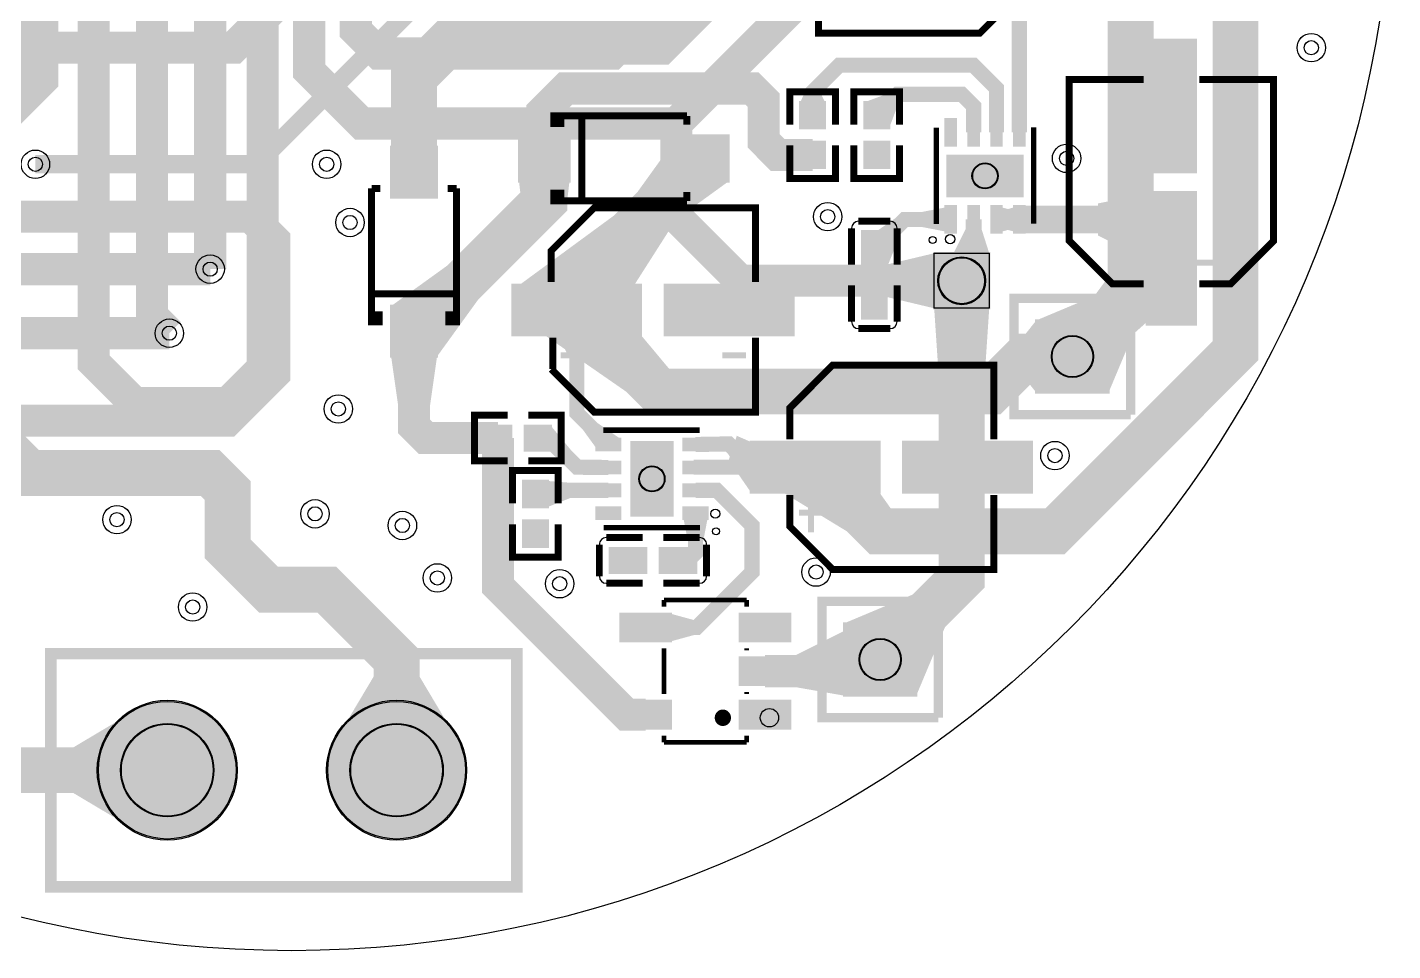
# Model space of a CAD drawing. Header units: millimetres. Extents: x -24 to 24, y -24 to 24.
# Drawn here: x -5.76 to 24, y -24 to -3.87 of the extents above; entities that cross this region are included whole.
import ezdxf

# ---------------------------------------------------------------- set-up
doc = ezdxf.new("R2010")
doc.units = ezdxf.units.MM
for name, color, linetype, true_color in [('BoardOutLine', 7, 'Continuous', 0xff00ff), ('BottomLayer', 7, 'Continuous', 0x0000ff), ('BottomSolderMaskLayer', 7, 'Continuous', 0xaa00ff), ('Document', 7, 'Continuous', 0xffffff), ('Hole', 7, 'Continuous', 0x222222), ('Multi-Layer', 7, 'Continuous', 0xc0c0c0), ('TopLayer', 7, 'Continuous', 0xff0000), ('TopPasteMaskLayer', 7, 'Continuous', 0x808080), ('TopSilkLayer', 7, 'Continuous', 0xffcc00), ('TopSolderMaskLayer', 7, 'Continuous', 0x800080)]:
    doc.layers.add(name, color=color, linetype=linetype, true_color=true_color)

msp = doc.modelspace()

# ---------------------------------------------------------------- hatches: boundary and pattern name
at = {"layer": 'BottomLayer'}
for points in [[(14.005003810007793, -9.998044196088358), (14.005003810007793, -8.79799339598685), (12.95500381000761, -9.048018796037582), (12.95500381000761, -9.748018796037627)], [(16.230607061214187, -10.261595123190205), (17.805461010922045, -11.836449072898176), (18.432247904495853, -10.341915163830322), (17.725140970281927, -9.63480822961651)], [(15.205054610109073, -9.998044196088358), (14.005003810007793, -9.998044196088358), (14.105029210058547, -11.498044196088472), (15.10502921005832, -11.498044196088472)], [(12.039598679197297, -16.865608331216663), (13.614452628905383, -18.440462280924635), (14.241239522478963, -16.94592837185678), (13.534132588265265, -16.23882143764297)], [(3.4110033020065202, -19.07388366776729), (1.1610058420117184, -19.07388366776729), (1.7860045720091193, -18.02388366776745), (2.7860045720091193, -18.02388366776745)], [(-3.706167132334258, -21.191038862077676), (-3.706167132334258, -18.941041402082874), (-4.7561671323342125, -19.566040132080275), (-4.7561671323342125, -20.566040132080275)]]:
    msp.add_hatch(color=256, dxfattribs=at).paths.add_polyline_path(points)
at = {"layer": 'BottomSolderMaskLayer'}
for points in [[(14.268585781615911, -7.5760636271273825), (14.268585781615911, -6.647964820929587), (15.957474670505007, -6.647964820929587), (15.957474670505007, -7.5760636271273825)], [(13.979629159258366, -8.772618745237537), (15.2304292608585, -8.772618745237537), (15.2304292608585, -10.023418846837671), (13.979629159258366, -10.023418846837671)], [(17.830835661671244, -10.236220472441005), (17.830835661671244, -11.861823723647376), (16.205232410464987, -11.861823723647376), (16.205232410464987, -10.236220472441005)], [(8.327532243953328, -14.541001238252534), (7.377559055118127, -14.541001238252534), (7.377559055118127, -12.891001238252557), (8.327532243953328, -12.891001238252557)], [(13.639827279654583, -16.840233680467463), (13.639827279654583, -18.465836931673834), (12.014224028448098, -18.465836931673834), (12.014224028448098, -16.840233680467463)], [(-4.239395478790983, -20.066040132080275, 1), (-1.1885953771907787, -20.066040132080275, 1)], [(0.7606045212090173, -20.066040132080275, 1), (3.8114046228092215, -20.066040132080275, 1)]]:
    msp.add_hatch(color=256, dxfattribs=at).paths.add_polyline_path(points)
at = {"layer": 'Document'}
for points in [[(19.112573025146048, -5.2179832359664715), (19.241554483108985, -5.2179832359664715), (19.241554483108985, -5.733985267970638), (19.112573025146048, -5.733985267970638)], [(8.98610617221243, -7.115113030226098), (8.794081788163567, -7.115113030226098), (8.794081788163567, -6.34711709423425), (8.98610617221243, -6.34711709423425)], [(2.571069342138685, -6.727965455930871), (2.763093726187435, -6.727965455930871), (2.763093726187435, -7.4959613919227195), (2.571069342138685, -7.4959613919227195)], [(5.207061214122405, -6.60411480822961), (5.207061214122405, -6.796139192278474), (5.975057150114253, -6.796139192278474), (5.975057150114253, -6.60411480822961)], [(9.274066548133078, -6.635077470155011), (9.274066548133078, -6.827101854203647), (8.50607061214123, -6.827101854203647), (8.50607061214123, -6.635077470155011)], [(3.0511049022097723, -7.015925831851746), (3.0511049022097723, -7.207950215900496), (2.2831089662180375, -7.207950215900496), (2.2831089662180375, -7.015925831851746)], [(19.112573025146048, -9.259994919989822), (19.241554483108985, -9.259994919989822), (19.241554483108985, -8.743992887985769), (19.112573025146048, -8.743992887985769)], [(18.747066294132765, -9.0664973329948), (19.607061214122496, -9.0664973329948), (19.607061214122496, -8.937490474981018), (18.747066294132765, -8.937490474981018)], [(6.056057912115875, -9.60304800609606), (6.056057912115875, -10.463042926085905), (6.185064770129657, -10.463042926085905), (6.185064770129657, -9.60304800609606)], [(2.5401066802133982, -10.794970789941658), (2.7321310642621484, -10.794970789941658), (2.7321310642621484, -10.026974853949696), (2.5401066802133982, -10.026974853949696)], [(5.862560325120739, -9.968554737109457), (5.862560325120739, -10.097536195072394), (6.3785623571247925, -10.097536195072394), (6.3785623571247925, -9.968554737109457)], [(9.904572009143976, -9.968554737109457), (9.904572009143976, -10.097536195072394), (9.388569977139923, -10.097536195072394), (9.388569977139923, -9.968554737109457)], [(11.253543307086602, -13.032054864109796), (11.253543307086602, -13.89204978409964), (11.382550165100383, -13.89204978409964), (11.382550165100383, -13.032054864109796)], [(11.060045720091466, -13.397561595123193), (11.060045720091466, -13.52654305308613), (11.57604775209552, -13.52654305308613), (11.57604775209552, -13.397561595123193)], [(15.102057404114703, -13.397561595123193), (15.102057404114703, -13.52654305308613), (14.58605537211065, -13.52654305308613), (14.58605537211065, -13.397561595123193)]]:
    msp.add_hatch(color=256, dxfattribs=at).paths.add_polyline_path(points)
at = {"layer": 'Multi-Layer'}
for points in [[(14.313030226060391, -7.562001524003108), (14.313030226060391, -6.662026924053862), (15.913030226060528, -6.662026924053862), (15.913030226060528, -7.562001524003108)], [(17.8054356108712, -10.26162052324105), (17.8054356108712, -11.836423672847332), (16.23063246126503, -11.836423672847332), (16.23063246126503, -10.26162052324105)], [(8.302540005080118, -14.516002032004053), (7.402565405130872, -14.516002032004053), (7.402565405130872, -12.916002032004144), (8.302540005080118, -12.916002032004144)], [(13.614427228854538, -16.865633731267508), (13.614427228854538, -18.44043688087379), (12.039624079248142, -18.44043688087379), (12.039624079248142, -16.865633731267508)], [(-4.213995427990881, -20.066040132080275, 1), (-1.2139954279908804, -20.066040132080275, 1)], [(0.7860045720091191, -20.066040132080275, 1), (3.7860045720091193, -20.066040132080275, 1)]]:
    msp.add_hatch(color=256, dxfattribs=at).paths.add_polyline_path(points)
at = {"layer": 'TopLayer'}
for points in [[(18.627025654051295, -6.988011176022383), (18.627025654051295, -4.188011176022314), (19.727025654051204, -4.188011176022314), (19.727025654051204, -6.988011176022383)], [(2.1666319532638454, -6.477012954025895), (3.167378714757433, -6.477012954025895), (3.1670053340105824, -4.977012954026009), (2.167005334010696, -4.977012954026009)], [(11.084864109728187, -5.507396494793056), (11.62486410972815, -5.507396494793056), (11.519865379730845, -5.28216916433837), (11.189865379730918, -5.28216916433837)], [(12.481866903733817, -5.507396494793056), (13.02186690373378, -6.073004826009651), (13.215933451866931, -5.559448818897636), (12.987993395986905, -5.3206985013970325)], [(11.624841249682504, -6.072999745999482), (11.084836169672371, -6.072999745999482), (11.084836169672371, -5.5073660147320425), (11.624841249682504, -5.5073660147320425)], [(13.021844043688134, -6.072999745999482), (12.481838963678001, -6.072999745999482), (12.481838963678001, -5.5073660147320425), (13.021844043688134, -5.5073660147320425)], [(4.954064008128171, -6.231010922021824), (6.0540919481838955, -6.231010922021824), (5.811010922021978, -5.715011430022855), (5.111010922021933, -5.715011430022855)], [(14.238023876047691, -6.422555245110516), (14.238023876047691, -5.901549403098784), (14.488011176022383, -5.901549403098784), (14.488011176022383, -6.422555245110516)], [(14.738023876047691, -6.422555245110516), (14.738023876047691, -5.901549403098784), (14.988011176022383, -5.901549403098784), (14.988011176022383, -6.422555245110516)], [(15.238049276098536, -6.422555245110516), (15.238049276098536, -5.901549403098784), (15.488036576073227, -5.901549403098784), (15.488036576073227, -6.422555245110516)], [(15.738049276098536, -6.422555245110516), (15.738049276098536, -5.901549403098784), (15.988036576073227, -5.901549403098784), (15.988036576073227, -6.422555245110516)], [(4.954051308102635, -6.231013462026908), (6.054076708153389, -6.231013462026908), (6.054076708153389, -7.231013462026908), (4.954051308102635, -7.231013462026908)], [(9.523964947929926, -7.231016002032106), (8.423937007873974, -6.231010922021824), (7.5417627635256395, -7.456225552451201), (8.282550165100474, -8.129652019304103)], [(8.42395224790448, -6.231013462026908), (9.523977647955235, -6.231013462026908), (9.523977647955235, -7.231013462026908), (8.42395224790448, -7.231013462026908)], [(2.167005334010696, -7.578079756159468), (2.167005334010696, -6.478054356108714), (3.1670053340105824, -6.478054356108714), (3.1670053340105824, -7.578079756159468)], [(11.624841249682504, -6.373025146050281), (11.084836169672371, -6.373025146050281), (11.084836169672371, -6.938658877317835), (11.624841249682504, -6.938658877317835)], [(13.021844043688134, -6.373025146050281), (12.481838963678001, -6.373025146050281), (12.481838963678001, -6.938658877317835), (13.021844043688134, -6.938658877317835)], [(-5.382961645923274, -7.090518161036357), (-5.382961645923274, -6.625509271018473), (-5.165956311912623, -6.730518161036343), (-5.165956311912623, -6.985509271018486)], [(6.0540919481838955, -7.231016002032106), (4.954064008128171, -7.231016002032106), (5.004170688341446, -7.660881381762806), (6.004170688341446, -7.660881381762806)], [(18.625877571755154, -8.936974853949778), (18.625877571755154, -7.508270256540527), (17.5758775717552, -7.711973583947156), (17.5758775717552, -8.411973583947201)], [(18.627025654051295, -10.309067818135645), (18.627025654051295, -7.509067818135691), (19.727025654051204, -7.509067818135691), (19.727025654051204, -10.309067818135645)], [(4.9720193040386675, -9.483037846075717), (7.4720193040386675, -9.483037846075717), (8.429169418338915, -7.983037846075717), (7.014940309880558, -7.983037846075717)], [(12.731303022606198, -8.330919481839032), (12.970025400050872, -9.120624841249764), (13.266987553975014, -8.392319024638027), (13.15865633731255, -8.033957327914777)], [(14.238044196088367, -8.322486664973326), (14.238044196088367, -7.801463042926116), (13.743042926085991, -7.8969748539497004), (13.743042926085991, -8.226974853949741)], [(14.238023876047691, -8.322479044958186), (14.238023876047691, -7.80147320294634), (14.488011176022383, -7.80147320294634), (14.488011176022383, -8.322479044958186)], [(14.738023876047691, -8.322479044958186), (14.738023876047691, -7.80147320294634), (14.988011176022383, -7.80147320294634), (14.988011176022383, -8.322479044958186)], [(15.238049276098536, -8.322479044958186), (15.238049276098536, -7.80147320294634), (15.488036576073227, -7.80147320294634), (15.488036576073227, -8.322479044958186)], [(15.738046736093565, -8.322486664973326), (15.738046736093565, -7.801463042926116), (15.362938785877532, -7.8969748539497004), (15.362938785877532, -8.226974853949741)], [(15.488016256032552, -7.801463042926116), (15.488016256032552, -8.322486664973326), (15.863063246126558, -8.226974853949741), (15.863063246126558, -7.8969748539497004)], [(15.738049276098536, -8.322479044958186), (15.738049276098536, -7.80147320294634), (15.988036576073227, -7.80147320294634), (15.988036576073227, -8.322479044958186)], [(12.43002286004571, -9.121005842011755), (12.970027940055843, -9.121005842011755), (12.970027940055843, -8.330911861823779), (12.43002286004571, -8.330911861823779)], [(14.425623571247115, -8.79799339598685), (15.205054610109073, -8.79799339598685), (15.038122936245827, -8.272992125984274), (14.688122936245918, -8.272992125984274)], [(18.625877571755154, -10.309903479807076), (18.625877571755154, -8.191178562357095), (17.125877571755154, -10.234071628143283), (17.125877571755154, -11.64828549657102)], [(2.1666319532638454, -9.949179578359121), (3.167378714757433, -11.049022098044247), (4.065234950469858, -9.80696215392436), (3.391485902971908, -9.0664973329948)], [(4.813487426974916, -9.483007366014817), (7.613487426974871, -9.483007366014817), (7.613487426974871, -10.58300736601484), (4.813487426974916, -10.58300736601484)], [(8.134544069088179, -9.483007366014817), (10.934544069088133, -9.483007366014817), (10.934544069088133, -10.58300736601484), (8.134544069088179, -10.58300736601484)], [(12.43002286004571, -9.421031242062554), (12.970027940055843, -9.421031242062554), (12.970027940055843, -10.211125222250416), (12.43002286004571, -10.211125222250416)], [(16.230607061214187, -10.261595123190205), (17.805461010922045, -11.836449072898176), (18.432247904495853, -10.341915163830322), (17.725140970281927, -9.63480822961651)], [(2.167005334010696, -11.047980695961428), (2.167005334010696, -9.947955295910674), (3.1670053340105824, -9.947955295910674), (3.1670053340105824, -11.047980695961428)], [(16.230607061214187, -11.836449072898176), (16.230607061214187, -10.261595123190205), (16.00203200406395, -10.549022098044247), (16.00203200406395, -11.549022098044247)], [(7.613505207010348, -10.583002286004671), (5.513322326644584, -10.583002286004671), (7.284234188468417, -11.811023622047287), (8.344894589789192, -11.457470154940324)], [(6.625839471679001, -10.583002286004671), (5.80083820167647, -10.583002286004671), (6.048338836677658, -11.078003556007047), (6.378338836677585, -11.078003556007047)], [(3.167378714757433, -11.049022098044247), (2.1666319532638454, -11.049022098044247), (2.3170053340106733, -12.099022098044315), (3.017005334010719, -12.099022098044315)], [(4.781534163068272, -13.097002794005562), (4.781534163068272, -12.556997713995543), (4.2159004318009465, -12.556997713995543), (4.2159004318009465, -13.097002794005562)], [(5.081559563119072, -13.097002794005562), (5.081559563119072, -12.556997713995543), (5.647193294386625, -12.556997713995543), (5.647193294386625, -13.097002794005562)], [(5.647170434340978, -12.557025654051358), (5.605425450851044, -13.097025654051322), (6.067655575311164, -13.540015240030584), (6.1011455422910785, -13.106814833629642)], [(6.64208788417568, -13.052207264414506), (7.163111506223004, -12.840977901955739), (6.6748641097283326, -12.504787909575839), (6.342796545593046, -12.63941071882141)], [(10.010944881889827, -14.012009144018407), (10.010944881889827, -12.91204470408934), (9.701795783591706, -12.777249174498365), (9.525019050038054, -13.307579375158753)], [(7.163093726187526, -13.090982981966022), (6.64208788417568, -13.090982981966022), (6.64208788417568, -12.84099568199133), (7.163093726187526, -12.84099568199133)], [(9.063017526035082, -13.090982981966022), (8.542011684023464, -13.090982981966022), (8.542011684023464, -12.84099568199133), (9.063017526035082, -12.84099568199133)], [(10.010972821945643, -12.912014224028553), (12.810972821945597, -12.912014224028553), (12.810972821945597, -14.012014224028462), (10.010972821945643, -14.012014224028462)], [(13.332029464058905, -12.912014224028553), (16.132029464059087, -12.912014224028553), (16.132029464059087, -14.012014224028462), (13.332029464058905, -14.012014224028462)], [(7.163093726187526, -13.590982981966022), (6.64208788417568, -13.590982981966022), (6.64208788417568, -13.34099568199133), (7.163093726187526, -13.34099568199133)], [(9.063017526035082, -13.590982981966022), (8.542011684023464, -13.590982981966022), (8.542011684023464, -13.34099568199133), (9.063017526035082, -13.34099568199133)], [(9.831361442722937, -13.672867665735453), (10.656360172720497, -13.672867665735453), (9.982204724409485, -13.177866395732849), (9.515514351028742, -13.177866395732849)], [(5.582550165100429, -14.327990855981739), (5.042545085090069, -14.327990855981739), (5.042545085090069, -13.762357124714299), (5.582550165100429, -13.762357124714299)], [(5.582555245110598, -13.762349504699046), (5.582555245110598, -14.327960375920838), (6.077553975108003, -14.130934721869494), (6.077553975108003, -13.800934721869453)], [(7.163093726187526, -14.091008382016753), (6.64208788417568, -14.091008382016753), (6.64208788417568, -13.841021082042175), (7.163093726187526, -13.841021082042175)], [(9.063017526035082, -14.091008382016753), (8.542011684023464, -14.091008382016753), (8.542011684023464, -13.841021082042175), (9.063017526035082, -13.841021082042175)], [(12.811770383540761, -14.013187706375447), (10.712146304292673, -14.013187706375447), (12.100881381762747, -14.859029718059446), (13.161541783083521, -14.505476250952483)], [(7.163093726187526, -14.591008382016867), (6.64208788417568, -14.591008382016867), (6.64208788417568, -14.341021082042175), (7.163093726187526, -14.341021082042175)], [(9.063017526035082, -14.591008382016867), (8.542011684023464, -14.591008382016867), (8.542011684023464, -14.341021082042175), (9.063017526035082, -14.341021082042175)], [(5.582550165100429, -14.628016256032538), (5.042545085090069, -14.628016256032538), (5.042545085090069, -15.193649987299978), (5.582550165100429, -15.193649987299978)], [(9.063030226060391, -14.591013462027036), (8.542006604013295, -14.591013462027036), (8.637642875285792, -15.086014732029412), (8.96764287528572, -15.086014732029412)], [(7.724003048006125, -15.224028448056856), (7.724003048006125, -15.764033528067102), (6.933909067818149, -15.764033528067102), (6.933909067818149, -15.224028448056856)], [(8.024028448056924, -15.224028448056856), (8.024028448056924, -15.764033528067102), (8.8141224282449, -15.764033528067102), (8.8141224282449, -15.224028448056856)], [(7.16690373380743, -16.657073914147873), (8.266903733807567, -16.657073914147873), (8.266903733807567, -17.257073914147895), (7.16690373380743, -17.257073914147895)], [(8.266924053848015, -16.657063754127535), (8.266924053848015, -17.25708915417829), (8.761922783845648, -17.12207518415039), (8.761922783845648, -16.79207518415035)], [(9.767132334264716, -16.657073914147873), (10.867132334264625, -16.657073914147873), (10.867132334264625, -17.257073914147895), (9.767132334264716, -17.257073914147895)], [(12.039598679197297, -18.440462280924635), (12.039598679197297, -17.032037084074204), (10.989598679197343, -17.557035814071696), (10.989598679197343, -18.257035814071628)], [(9.767132334264716, -17.607035814071764), (10.867132334264625, -17.607035814071764), (10.867132334264625, -18.20703581407156), (9.767132334264716, -18.20703581407156)], [(7.16690373380743, -18.55699771399543), (8.266903733807567, -18.55699771399543), (8.266903733807567, -19.15699771399545), (7.16690373380743, -19.15699771399545)], [(9.767132334264716, -18.55699771399543), (10.867132334264625, -18.55699771399543), (10.867132334264625, -19.15699771399545), (9.767132334264716, -19.15699771399545)]]:
    msp.add_hatch(color=256, dxfattribs=at).paths.add_polyline_path(points)
at = {"layer": 'TopPasteMaskLayer'}
for points in [[(18.627025654051295, -6.988011176022383), (18.627025654051295, -4.188011176022314), (19.727025654051204, -4.188011176022314), (19.727025654051204, -6.988011176022383)], [(11.584836169672371, -6.088011176022405), (11.124841249682504, -6.088011176022405), (11.084836169672371, -6.048006096012273), (11.084836169672371, -5.547371094742289), (11.124841249682504, -5.5073660147320425), (11.584836169672371, -5.5073660147320425), (11.624841249682504, -5.547371094742289), (11.624841249682504, -6.048006096012273)], [(12.981838963678001, -6.088011176022405), (12.521844043688134, -6.088011176022405), (12.481838963678001, -6.048006096012273), (12.481838963678001, -5.547371094742289), (12.521844043688134, -5.5073660147320425), (12.981838963678001, -5.5073660147320425), (13.021844043688134, -5.547371094742289), (13.021844043688134, -6.048006096012273)], [(14.238023876047691, -6.422555245110516), (14.238023876047691, -5.901549403098784), (14.488011176022383, -5.901549403098784), (14.488011176022383, -6.422555245110516)], [(14.738023876047691, -6.422555245110516), (14.738023876047691, -5.901549403098784), (14.988011176022383, -5.901549403098784), (14.988011176022383, -6.422555245110516)], [(15.238049276098536, -6.422555245110516), (15.238049276098536, -5.901549403098784), (15.488036576073227, -5.901549403098784), (15.488036576073227, -6.422555245110516)], [(15.738049276098536, -6.422555245110516), (15.738049276098536, -5.901549403098784), (15.988036576073227, -5.901549403098784), (15.988036576073227, -6.422555245110516)], [(4.954051308102635, -6.231013462026908), (6.054076708153389, -6.231013462026908), (6.054076708153389, -7.231013462026908), (4.954051308102635, -7.231013462026908)], [(8.42395224790448, -6.231013462026908), (9.523977647955235, -6.231013462026908), (9.523977647955235, -7.231013462026908), (8.42395224790448, -7.231013462026908)], [(2.167005334010696, -7.578079756159468), (2.167005334010696, -6.478054356108714), (3.1670053340105824, -6.478054356108714), (3.1670053340105824, -7.578079756159468)], [(11.584836169672371, -6.358013716027472), (11.124841249682504, -6.358013716027472), (11.084836169672371, -6.398018796037604), (11.084836169672371, -6.898653797307588), (11.124841249682504, -6.938658877317835), (11.584836169672371, -6.938658877317835), (11.624841249682504, -6.898653797307588), (11.624841249682504, -6.398018796037604)], [(12.981838963678001, -6.358013716027472), (12.521844043688134, -6.358013716027472), (12.481838963678001, -6.398018796037604), (12.481838963678001, -6.898653797307588), (12.521844043688134, -6.938658877317835), (12.981838963678001, -6.938658877317835), (13.021844043688134, -6.898653797307588), (13.021844043688134, -6.398018796037604)], [(18.627025654051295, -10.309067818135645), (18.627025654051295, -7.509067818135691), (19.727025654051204, -7.509067818135691), (19.727025654051204, -10.309067818135645)], [(14.238023876047691, -8.322479044958186), (14.238023876047691, -7.80147320294634), (14.488011176022383, -7.80147320294634), (14.488011176022383, -8.322479044958186)], [(14.738023876047691, -8.322479044958186), (14.738023876047691, -7.80147320294634), (14.988011176022383, -7.80147320294634), (14.988011176022383, -8.322479044958186)], [(15.238049276098536, -8.322479044958186), (15.238049276098536, -7.80147320294634), (15.488036576073227, -7.80147320294634), (15.488036576073227, -8.322479044958186)], [(15.738049276098536, -8.322479044958186), (15.738049276098536, -7.80147320294634), (15.988036576073227, -7.80147320294634), (15.988036576073227, -8.322479044958186)], [(12.92504445008899, -9.090982981966022), (12.475031750063408, -9.090982981966022), (12.425044450088762, -9.021005842011732), (12.425044450088762, -8.540995681991376), (12.475031750063408, -8.490982981965999), (12.92504445008899, -8.490982981965999), (12.975031750063408, -8.540995681991376), (12.975031750063408, -9.021005842011732)], [(4.813487426974916, -9.483007366014817), (7.613487426974871, -9.483007366014817), (7.613487426974871, -10.58300736601484), (4.813487426974916, -10.58300736601484)], [(8.134544069088179, -9.483007366014817), (10.934544069088133, -9.483007366014817), (10.934544069088133, -10.58300736601484), (8.134544069088179, -10.58300736601484)], [(12.92504445008899, -10.05100330200662), (12.475031750063408, -10.05100330200662), (12.425044450088762, -10.000990601981243), (12.425044450088762, -9.521005842011732), (12.475031750063408, -9.451003302006598), (12.92504445008899, -9.451003302006598), (12.975031750063408, -9.521005842011732), (12.975031750063408, -10.000990601981243)], [(2.167005334010696, -11.047980695961428), (2.167005334010696, -9.947955295910674), (3.1670053340105824, -9.947955295910674), (3.1670053340105824, -11.047980695961428)], [(4.796545593091196, -13.056997713995429), (4.796545593091196, -12.597002794005562), (4.756540513081063, -12.556997713995543), (4.255905511811079, -12.556997713995543), (4.2159004318009465, -12.597002794005562), (4.2159004318009465, -13.056997713995429), (4.255905511811079, -13.097002794005562), (4.756540513081063, -13.097002794005562)], [(5.066548133096376, -13.056997713995429), (5.066548133096376, -12.597002794005562), (5.106553213106508, -12.556997713995543), (5.607188214376492, -12.556997713995543), (5.647193294386625, -12.597002794005562), (5.647193294386625, -13.056997713995429), (5.607188214376492, -13.097002794005562), (5.106553213106508, -13.097002794005562)], [(7.163093726187526, -13.090982981966022), (6.64208788417568, -13.090982981966022), (6.64208788417568, -12.84099568199133), (7.163093726187526, -12.84099568199133)], [(9.063017526035082, -13.090982981966022), (8.542011684023464, -13.090982981966022), (8.542011684023464, -12.84099568199133), (9.063017526035082, -12.84099568199133)], [(10.010972821945643, -12.912014224028553), (12.810972821945597, -12.912014224028553), (12.810972821945597, -14.012014224028462), (10.010972821945643, -14.012014224028462)], [(13.332029464058905, -12.912014224028553), (16.132029464059087, -12.912014224028553), (16.132029464059087, -14.012014224028462), (13.332029464058905, -14.012014224028462)], [(7.163093726187526, -13.590982981966022), (6.64208788417568, -13.590982981966022), (6.64208788417568, -13.34099568199133), (7.163093726187526, -13.34099568199133)], [(9.063017526035082, -13.590982981966022), (8.542011684023464, -13.590982981966022), (8.542011684023464, -13.34099568199133), (9.063017526035082, -13.34099568199133)], [(5.542545085090069, -14.343002286004662), (5.082550165100429, -14.343002286004662), (5.042545085090069, -14.302997205994416), (5.042545085090069, -13.802362204724432), (5.082550165100429, -13.762357124714299), (5.542545085090069, -13.762357124714299), (5.582550165100429, -13.802362204724432), (5.582550165100429, -14.302997205994416)], [(7.163093726187526, -14.091008382016753), (6.64208788417568, -14.091008382016753), (6.64208788417568, -13.841021082042175), (7.163093726187526, -13.841021082042175)], [(9.063017526035082, -14.091008382016753), (8.542011684023464, -14.091008382016753), (8.542011684023464, -13.841021082042175), (9.063017526035082, -13.841021082042175)], [(7.163093726187526, -14.591008382016867), (6.64208788417568, -14.591008382016867), (6.64208788417568, -14.341021082042175), (7.163093726187526, -14.341021082042175)], [(9.063017526035082, -14.591008382016867), (8.542011684023464, -14.591008382016867), (8.542011684023464, -14.341021082042175), (9.063017526035082, -14.341021082042175)], [(5.542545085090069, -14.613004826009615), (5.082550165100429, -14.613004826009615), (5.042545085090069, -14.65300990601986), (5.042545085090069, -15.153644907289845), (5.082550165100429, -15.193649987299978), (5.542545085090069, -15.193649987299978), (5.582550165100429, -15.153644907289845), (5.582550165100429, -14.65300990601986)], [(7.094030988062059, -15.719050038100136), (7.094030988062059, -15.269037338074668), (7.144043688087322, -15.219050038100022), (7.624028448056833, -15.219050038100022), (7.694030988061968, -15.269037338074668), (7.694030988061968, -15.719050038100136), (7.624028448056833, -15.769037338074668), (7.144043688087322, -15.769037338074668)], [(8.054051308102544, -15.719050038100136), (8.054051308102544, -15.269037338074668), (8.124028448056833, -15.219050038100022), (8.60403860807719, -15.219050038100022), (8.65405130810268, -15.269037338074668), (8.65405130810268, -15.719050038100136), (8.60403860807719, -15.769037338074668), (8.124028448056833, -15.769037338074668)], [(7.16690373380743, -16.657073914147873), (8.266903733807567, -16.657073914147873), (8.266903733807567, -17.257073914147895), (7.16690373380743, -17.257073914147895)], [(9.767132334264716, -16.657073914147873), (10.867132334264625, -16.657073914147873), (10.867132334264625, -17.257073914147895), (9.767132334264716, -17.257073914147895)], [(9.767132334264716, -17.607035814071764), (10.867132334264625, -17.607035814071764), (10.867132334264625, -18.20703581407156), (9.767132334264716, -18.20703581407156)], [(7.16690373380743, -18.55699771399543), (8.266903733807567, -18.55699771399543), (8.266903733807567, -19.15699771399545), (7.16690373380743, -19.15699771399545)], [(9.767132334264716, -18.55699771399543), (10.867132334264625, -18.55699771399543), (10.867132334264625, -19.15699771399545), (9.767132334264716, -19.15699771399545)]]:
    msp.add_hatch(color=256, dxfattribs=at).paths.add_polyline_path(points)
at = {"layer": 'TopSilkLayer'}
for points in [[(20.10157480314956, -5.2179832359664715), (20.230556261112724, -5.2179832359664715), (20.230556261112724, -5.733985267970638), (20.10157480314956, -5.733985267970638)], [(5.939065278130556, -5.728702057404121), (5.939065278130556, -6.048691897383833), (5.63426466852934, -6.048691897383833), (5.63426466852934, -5.728702057404121)], [(5.939065278130556, -7.733528067056113), (5.939065278130556, -7.413538227076515), (5.63426466852934, -7.413538227076515), (5.63426466852934, -7.733528067056113)], [(20.10157480314956, -9.259994919989822), (20.230556261112724, -9.259994919989822), (20.230556261112724, -8.743992887985769), (20.10157480314956, -8.743992887985769)], [(19.73606807213605, -9.0664973329948), (20.596062992126008, -9.0664973329948), (20.596062992126008, -8.937490474981018), (19.73606807213605, -8.937490474981018)], [(1.664693929387795, -10.062966725933506), (1.9846837693676207, -10.062966725933506), (1.9846837693676207, -10.367767335534722), (1.664693929387795, -10.367767335534722)], [(3.669519939039901, -10.062966725933506), (3.3495300990603027, -10.062966725933506), (3.3495300990603027, -10.367767335534722), (3.669519939039901, -10.367767335534722)], [(6.056057912115875, -10.592049784099572), (6.056057912115875, -11.452044704089417), (6.185064770129657, -11.452044704089417), (6.185064770129657, -10.592049784099572)], [(5.862560325120739, -10.957556515113083), (5.862560325120739, -11.08653797307602), (6.3785623571247925, -11.08653797307602), (6.3785623571247925, -10.957556515113083)], [(9.904572009143976, -10.957556515113083), (9.904572009143976, -11.08653797307602), (9.388569977139923, -11.08653797307602), (9.388569977139923, -10.957556515113083)], [(11.253543307086602, -14.021056642113308), (11.253543307086602, -14.881051562103153), (11.382550165100383, -14.881051562103153), (11.382550165100383, -14.021056642113308)], [(11.060045720091466, -14.386563373126819), (11.060045720091466, -14.515544831089642), (11.57604775209552, -14.515544831089642), (11.57604775209552, -14.386563373126819)], [(15.102057404114703, -14.386563373126819), (15.102057404114703, -14.515544831089642), (14.58605537211065, -14.515544831089642), (14.58605537211065, -14.386563373126819)], [(9.221031242062281, -18.923037846075772), (9.221853701061036, -18.903742770711233), (9.224773275756888, -18.884652132803467), (9.2297552132693, -18.865993175952894), (9.236740211576489, -18.847988005285174), (9.245645125413375, -18.830850943644123), (9.25636395598076, -18.81478598041997), (9.268769112694372, -18.79998434338097), (9.282712931946207, -18.78662222241178), (9.298029434804675, -18.774858672253686), (9.31453630272813, -18.764833719212106), (9.332037047777703, -18.756666694366118), (9.350323351492307, -18.75045481312236), (9.369177544587274, -18.746272018021045), (9.388375197961068, -18.744168098567343), (9.407687794164758, -18.744168098567343), (9.426885447538552, -18.746272018021045), (9.44573964063352, -18.75045481312236), (9.464025944348123, -18.756666694366118), (9.481526689397697, -18.764833719212106), (9.49803355732115, -18.774858672253686), (9.513350060179619, -18.78662222241178), (9.527293879431454, -18.79998434338097), (9.539699036145066, -18.81478598041997), (9.55041786671245, -18.830850943644123), (9.559322780549337, -18.847988005285174), (9.566307778856526, -18.865993175952894), (9.571289716368938, -18.884652132803467), (9.57420929106479, -18.903742770711233), (9.575031750063545, -18.923037846075772), (9.57420929106479, -18.94233292144031), (9.571289716368938, -18.961423559347963), (9.566307778856526, -18.980082516198536), (9.559322780549337, -18.998087686866256), (9.55041786671245, -19.015224748507308), (9.539699036145066, -19.03128971173146), (9.527293879431454, -19.04609134877046), (9.513350060179619, -19.059453469739765), (9.49803355732115, -19.071217019897745), (9.481526689397697, -19.081241972939324), (9.464025944348123, -19.089408997785313), (9.44573964063352, -19.09562087902907), (9.426885447538552, -19.099803674130385), (9.407687794164758, -19.101907593584087), (9.388375197961068, -19.101907593584087), (9.369177544587274, -19.099803674130385), (9.350323351492307, -19.09562087902907), (9.332037047777703, -19.089408997785313), (9.31453630272813, -19.081241972939324), (9.298029434804675, -19.071217019897745), (9.282712931946207, -19.059453469739765), (9.268769112694372, -19.04609134877046), (9.25636395598076, -19.03128971173146), (9.245645125413375, -19.015224748507308), (9.236740211576489, -18.998087686866256), (9.2297552132693, -18.980082516198536), (9.224773275756888, -18.961423559347963), (9.221853701061036, -18.94233292144031), (9.221031242062281, -18.923037846075772)]]:
    msp.add_hatch(color=256, dxfattribs=at).paths.add_polyline_path(points)
at = {"layer": 'TopSolderMaskLayer'}
for points in [[(18.61704683225048, -7.052665850786411), (18.61704683225048, -4.1233565012583995), (19.737004015021967, -4.1233565012583995), (19.737004015021967, -7.052665850786411)], [(11.64908934487812, -6.099604088954152), (11.060588074476755, -6.099604088954152), (11.060588074476755, -5.480759282308782), (11.64908934487812, -5.480759282308782)], [(13.04609213888375, -6.099604088954152), (12.457590868482157, -6.099604088954152), (12.457590868482157, -5.480759282308782), (13.04609213888375, -5.480759282308782)], [(14.226033333926125, -6.474653182731231), (14.226033333926125, -5.849451465478069), (14.500011468534012, -5.849451465478069), (14.500011468534012, -6.474653182731231)], [(14.726021145938603, -6.474653182731231), (14.726021145938603, -5.849451465478069), (14.99999928054649, -5.849451465478069), (14.99999928054649, -6.474653182731231)], [(15.226061171574429, -6.474653182731231), (15.226061171574429, -5.849451465478069), (15.500039306182316, -5.849451465478069), (15.500039306182316, -6.474653182731231)], [(15.726048983586907, -6.474653182731231), (15.726048983586907, -5.849451465478069), (16.000027118194794, -5.849451465478069), (16.000027118194794, -6.474653182731231)], [(4.92864480567664, -6.205613411226864), (6.0794714803505485, -6.205613411226864), (6.0794714803505485, -7.256413512827066), (4.92864480567664, -7.256413512827066)], [(8.398545745478714, -6.205613411226864), (9.549372420152395, -6.205613411226864), (9.549372420152395, -7.256413512827066), (8.398545745478714, -7.256413512827066)], [(2.143914378737918, -7.606014005576412), (2.143914378737918, -6.450107203440325), (3.190096289283474, -6.450107203440325), (3.190096289283474, -7.606014005576412)], [(11.64908934487812, -6.3464208030956115), (11.060588074476755, -6.3464208030956115), (11.060588074476755, -6.965265609741095), (11.64908934487812, -6.965265609741095)], [(13.04609213888375, -6.3464208030956115), (12.457590868482157, -6.3464208030956115), (12.457590868482157, -6.965265609741095), (13.04609213888375, -6.965265609741095)], [(14.268585781615911, -7.5760636271273825), (14.268585781615911, -6.647964820929587), (15.957474670505007, -6.647964820929587), (15.957474670505007, -7.5760636271273825)], [(18.61704683225048, -10.373722492899674), (18.61704683225048, -7.444413143371889), (19.737004015021967, -7.444413143371889), (19.737004015021967, -10.373722492899674)], [(14.226033333926125, -8.374576982578901), (14.226033333926125, -7.749375265325739), (14.500011468534012, -7.749375265325739), (14.500011468534012, -8.374576982578901)], [(14.726021145938603, -8.374576982578901), (14.726021145938603, -7.749375265325739), (14.99999928054649, -7.749375265325739), (14.99999928054649, -8.374576982578901)], [(15.226061171574429, -8.374576982578901), (15.226061171574429, -7.749375265325739), (15.500039306182316, -7.749375265325739), (15.500039306182316, -8.374576982578901)], [(15.726048983586907, -8.374576982578901), (15.726048983586907, -7.749375265325739), (16.000027118194794, -7.749375265325739), (16.000027118194794, -8.374576982578901)], [(12.41266270187657, -9.158171636004681), (12.98738809822521, -9.158171636004681), (12.98738809822521, -8.29375084676792), (12.41266270187657, -8.29375084676792)], [(13.979629159258366, -8.772618745237537), (15.2304292608585, -8.772618745237537), (15.2304292608585, -10.023418846837671), (13.979629159258366, -10.023418846837671)], [(4.7880896803267206, -9.45760672870324), (7.638889781926991, -9.45760672870324), (7.638889781926991, -10.608406830303352), (4.7880896803267206, -10.608406830303352)], [(8.109141714136058, -9.45760672870324), (10.959941815736329, -9.45760672870324), (10.959941815736329, -10.608406830303352), (8.109141714136058, -10.608406830303352)], [(12.41266270187657, -9.383865448069628), (12.98738809822521, -9.383865448069628), (12.98738809822521, -10.248286237306274), (12.41266270187657, -10.248286237306274)], [(2.143914378737918, -11.075914945378372), (2.143914378737918, -9.920008143242171), (3.190096289283474, -9.920008143242171), (3.190096289283474, -11.075914945378372)], [(17.830835661671244, -10.236220472441005), (17.830835661671244, -11.861823723647376), (16.205232410464987, -11.861823723647376), (16.205232410464987, -10.236220472441005)], [(4.8069433382693205, -13.122400455337129), (4.8069433382693205, -12.531595273726793), (4.190511786501702, -12.531595273726793), (4.190511786501702, -13.122400455337129)], [(5.056150387918251, -13.122400455337129), (5.056150387918251, -12.531595273726793), (5.672581939685642, -12.531595273726793), (5.672581939685642, -13.122400455337129)], [(7.188081538200095, -13.115985521842049), (6.617075696188294, -13.115985521842049), (6.617075696188294, -12.816003301619503), (7.188081538200095, -12.816003301619503)], [(8.327532243953328, -14.541001238252534), (7.377559055118127, -14.541001238252534), (7.377559055118127, -12.891001238252557), (8.327532243953328, -12.891001238252557)], [(9.088005338047424, -13.115985521842049), (8.51699949603585, -13.115985521842049), (8.51699949603585, -12.816003301619503), (9.088005338047424, -12.816003301619503)], [(9.985572771145598, -12.886613586716976), (12.836372872745642, -12.886613586716976), (12.836372872745642, -14.037413688317088), (9.985572771145598, -14.037413688317088)], [(13.306629413258861, -12.886613586716976), (16.157429514859132, -12.886613586716976), (16.157429514859132, -14.037413688317088), (13.306629413258861, -14.037413688317088)], [(7.188081538200095, -13.61596012308155), (6.617075696188294, -13.61596012308155), (6.617075696188294, -13.315977902859004), (7.188081538200095, -13.315977902859004)], [(9.088005338047424, -13.61596012308155), (8.51699949603585, -13.61596012308155), (8.51699949603585, -13.315977902859004), (9.088005338047424, -13.315977902859004)], [(5.606786854795246, -14.354592809467817), (5.018285584393425, -14.354592809467817), (5.018285584393425, -13.735748002822561), (5.606786854795246, -13.735748002822561)], [(7.188081538200095, -14.11601600164488), (6.617075696188294, -14.11601600164488), (6.617075696188294, -13.816033781422448), (7.188081538200095, -13.816033781422448)], [(9.088005338047424, -14.11601600164488), (8.51699949603585, -14.11601600164488), (8.51699949603585, -13.816033781422448), (9.088005338047424, -13.816033781422448)], [(7.188081538200095, -14.615990602884494), (6.617075696188294, -14.615990602884494), (6.617075696188294, -14.316008382661948), (7.188081538200095, -14.316008382661948)], [(9.088005338047424, -14.615990602884494), (8.51699949603585, -14.615990602884494), (8.51699949603585, -14.316008382661948), (9.088005338047424, -14.316008382661948)], [(5.606786854795246, -14.601409523609163), (5.018285584393425, -14.601409523609163), (5.018285584393425, -15.220254330254647), (5.606786854795246, -15.220254330254647)], [(7.749404731934874, -15.198628397256812), (7.749404731934874, -15.789433578867147), (6.908510650146809, -15.789433578867147), (6.908510650146809, -15.198628397256812)], [(7.998626764128176, -15.198628397256812), (7.998626764128176, -15.789433578867147), (8.83952084591624, -15.789433578867147), (8.83952084591624, -15.198628397256812)], [(7.1415089616102705, -16.631673863347828), (8.292309063210496, -16.631673863347828), (8.292309063210496, -17.28247396494794), (7.1415089616102705, -17.28247396494794)], [(9.74172700486156, -16.631673863347828), (10.892527106461785, -16.631673863347828), (10.892527106461785, -17.28247396494794), (9.74172700486156, -17.28247396494794)], [(13.639827279654583, -16.840233680467463), (13.639827279654583, -18.465836931673834), (12.014224028448098, -18.465836931673834), (12.014224028448098, -16.840233680467463)], [(9.74172700486156, -17.581635763271606), (10.892527106461785, -17.581635763271606), (10.892527106461785, -18.232435864871718), (9.74172700486156, -18.232435864871718)], [(-4.239395478790983, -20.066040132080275, 1), (-1.1885953771907787, -20.066040132080275, 1)], [(0.7606045212090173, -20.066040132080275, 1), (3.8114046228092215, -20.066040132080275, 1)], [(7.1415089616102705, -18.531597663195384), (8.292309063210496, -18.531597663195384), (8.292309063210496, -19.182397764795496), (7.1415089616102705, -19.182397764795496)], [(9.74172700486156, -18.531597663195384), (10.892527106461785, -18.531597663195384), (10.892527106461785, -19.182397764795496), (9.74172700486156, -19.182397764795496)]]:
    msp.add_hatch(color=256, dxfattribs=at).paths.add_polyline_path(points)

# ---------------------------------------------------------------- linework, layer by layer
at = {"layer": 'BoardOutLine'}
msp.add_circle((0, 0), 24.000000000000004, dxfattribs=at)
at = {"layer": 'BottomLayer'}
for points, const_width in [([(-1.397002794005516, 17.52603505207003), (-1.397002794005516, 20.066040132080275), (0, 21.46304292608579), (9.525019050038054, 21.46304292608579), (14.732029464058996, 16.256032512064962), (14.732029464058996, 0.38100076200146304), (8.382016764033551, -5.969011938023868), (1.5240030480060796, -5.969011938023868), (0.38100076200157673, -4.826009652019366), (0.38100076200157673, -1.2700025400050663)], 0.7000000000000001), ([(1.3970027940056298, -3.302006604013286), (1.3970027940056298, -3.9370078740157624), (1.9050038100076563, -4.445008890017789), (6.9850139700279215, -4.445008890017789), (10.668021336042784, -0.7620015240030398), (10.668021336042784, 18.542037084074195), (9.017018034036028, 20.193040386080725), (0.8890017780036032, 20.193040386080725), (-0.38100076200146304, 18.92303784607566), (-0.38100076200146304, 17.52603505207003)], 0.7000000000000001), ([(17.018034036068002, -11.049022098044247), (18.288036576073182, -9.779019558039181), (18.288036576073182, 2.159004318008556), (20.06604013208039, 3.9370078740157624), (20.955041910083764, 3.9370078740157624), (21.20904241808489, 4.191008382016776), (21.20904241808489, 8.509017018034001), (17.604775209550326, 12.113284226568453), (16.080772161544246, 12.113284226568453)], 1), ([(-20.320040640081288, 8.636017272034564), (-4.445008890017789, 8.636017272034564), (-1.7780035560070928, 5.969011938023868), (-1.7780035560070928, 3.048006096012159), (-4.318008636017225, 0.5080010160020265), (-4.318008636017225, -11.176022352044697), (-3.429006858013736, -12.0650241300483), (-1.397002794005516, -12.0650241300483), (-0.6350012700024763, -11.30302260604526), (-0.6350012700024763, -1.2700025400050663)], 0.7000000000000001), ([(-3.3020066040131724, 3.429006858013736), (-3.683007366014749, 3.429006858013736), (-5.588011176022292, 1.5240030480060796), (-5.588011176022292, -4.953009906019815), (-6.477012954025895, -5.842011684023419), (-11.938023876047737, -5.842011684023419), (-12.573025146050327, -5.207010414020829), (-12.573025146050327, -0.8890017780036032), (-17.780035560071155, 4.318008636017225), (-21.590043180086354, 4.318008636017225)], 1), ([(-2.667005334010696, -10.54102108204222), (-3.048006096012159, -10.160020320040644), (-3.048006096012159, 0.38100076200146304), (-2.5400050800101326, 0.8890017780034896), (-0.7620015240030398, 0.8890017780034896), (-0.7620015240030398, 0.8890017780034896)], 0.7000000000000001), ([(-1.7780035560070928, -9.144018288036591), (-1.7780035560070928, -0.7620015240030398), (-1.397002794005516, -0.38100076200157673), (-0.8890017780034896, -0.38100076200157673)], 0.7000000000000001), ([(-2.715265430530849, -20.066040132080275), (-8.255016510032988, -20.066040132080275), (-9.398018796037604, -18.923037846075772), (-9.398018796037604, -12.19202438404875), (-9.90601981203963, -11.684023368046724), (-17.526035052070142, -11.684023368046724), (-19.050038100076222, -10.160020320040644), (-19.050038100076222, -2.794005588011146)], 1), ([(2.2860045720091193, -20.066040132080275), (2.2860045720091193, -17.653035306070592), (0.7620015240030398, -16.129032258064512), (-0.5080010160020265, -16.129032258064512), (-1.397002794005516, -15.240030480061023), (-1.397002794005516, -13.970027940055957), (-1.7780035560070928, -13.58902717805438), (-5.715011430022855, -13.58902717805438), (-7.112014224028485, -12.19202438404875), (-7.112014224028485, -6.858013716027472), (-8.128016256032538, -5.842011684023419), (-9.128778257556519, -5.842011684023419)], 1), ([(8.382016764033551, -5.969011938023868), (8.382016764033551, -8.001016002031974), (9.779019558039181, -9.398018796037604), (14.605029210058547, -9.398018796037604)], 0.7000000000000001), ([(12.82702565405134, -17.653035306070592), (14.605029210058547, -15.8750317500635), (14.605029210058547, -9.398018796037604)], 1)]:
    msp.add_lwpolyline(points, dxfattribs=dict(at, const_width=const_width))
at = {"layer": 'BottomSolderMaskLayer'}
for centre, radius in [((15.113030226060573, -7.112014224028485), 0.28419834617447015), ((14.605003810007474, -9.398018796037604), 0.5211667090000847), ((17.018034036068002, -11.049022098044247), 0.45883962735667416), ((7.852552705105381, -13.716002032003985), 0.28419834617447015), ((12.82702565405134, -17.653035306070592), 0.45883962735667416), ((-2.7139954279908807, -20.066040132080275), 1.525400050800102), ((2.2860045720091193, -20.066040132080275), 1.525400050800102), ((-2.7139954279908807, -20.066040132080275), 1.0169333672000678), ((2.2860045720091193, -20.066040132080275), 1.0169333672000678)]:
    msp.add_circle(centre, radius, dxfattribs=at)
at = {"layer": 'Document'}
for centre, radius in [((14.353060706121369, -8.491998983997973), 0.10007620015240032), ((9.23266446532898, -14.475996951994034), 0.10007620015240032), ((10.414274828549651, -18.923037846075772), 0.19989839979679963)]:
    msp.add_circle(centre, radius, dxfattribs=at)
at = {"layer": 'Hole'}
for centre in [(22.225044450088944, -4.318008636017339), (-5.588011176022292, -6.858013716027472), (0.7620015240030398, -6.858013716027472), (16.891033782067552, -6.731013462026908), (1.2700025400050663, -8.128016256032538), (11.684023368046837, -8.001016002031974), (-1.7780035560070928, -9.144018288036591), (-2.667005334010696, -10.54102108204222), (1.016002032004053, -12.19202438404875), (16.637033274066653, -13.208026416052803), (-3.810007620015199, -14.605029210058433), (0.5080010160020265, -14.478028956057983), (2.413004826009683, -14.732029464058996), (3.175006350012609, -15.8750317500635), (11.43002286004571, -15.74803149606305), (5.842011684023419, -16.002032004064063), (-2.1590043180086695, -16.51003302006609)]:
    msp.add_circle(centre, 0.15499110998222, dxfattribs=at)
at = {"layer": 'Multi-Layer'}
msp.add_lwpolyline([(14.00502921005841, -8.798018796037582), (15.205029210058456, -8.798018796037582), (15.205029210058456, -9.998018796037627), (14.00502921005841, -9.998018796037627)], close=True, dxfattribs=at)
for centre, radius in [((22.225044450088944, -4.318008636017339), 0.31000762001524007), ((-5.588011176022292, -6.858013716027472), 0.31000762001524007), ((0.7620015240030398, -6.858013716027472), 0.31000762001524007), ((16.891033782067552, -6.731013462026908), 0.31000762001524007), ((15.113030226060573, -7.112014224028485), 0.269240538481077), ((11.684023368046837, -8.001016002031974), 0.31000762001524007), ((1.2700025400050663, -8.128016256032538), 0.31000762001524007), ((-1.7780035560070928, -9.144018288036591), 0.31000762001524007), ((14.605003810007474, -9.398018796037604), 0.5), ((-2.667005334010696, -10.54102108204222), 0.31000762001524007), ((17.018034036068002, -11.049022098044247), 0.4445008890017781), ((1.016002032004053, -12.19202438404875), 0.31000762001524007), ((16.637033274066653, -13.208026416052803), 0.31000762001524007), ((7.852552705105381, -13.716002032003985), 0.269240538481077), ((0.5080010160020265, -14.478028956057983), 0.31000762001524007), ((-3.810007620015199, -14.605029210058433), 0.31000762001524007), ((2.413004826009683, -14.732029464058996), 0.31000762001524007), ((11.43002286004571, -15.74803149606305), 0.31000762001524007), ((3.175006350012609, -15.8750317500635), 0.31000762001524007), ((5.842011684023419, -16.002032004064063), 0.31000762001524007), ((-2.1590043180086695, -16.51003302006609), 0.31000762001524007), ((12.82702565405134, -17.653035306070592), 0.4445008890017781), ((-2.7139954279908807, -20.066040132080275), 1.5000000000000002), ((2.2860045720091193, -20.066040132080275), 1.5000000000000002), ((-2.7139954279908807, -20.066040132080275), 1), ((2.2860045720091193, -20.066040132080275), 1)]:
    msp.add_circle(centre, radius, dxfattribs=at)
at = {"layer": 'TopLayer'}
for points, const_width in [([(-9.90601981203963, 0.5842011684023873), (-9.90601981203963, -7.874015748031525), (-8.636017272034564, -9.144018288036591), (-1.7780035560070928, -9.144018288036591)], 0.7000000000000001), ([(-8.763017526035014, 0), (-8.763017526035014, -7.239014478028935), (-8.001016002031974, -8.001016002031974), (-0.8890017780034896, -8.001016002031974), (-0.38100076200146304, -8.509017018034115), (-0.38100076200146304, -11.43002286004571), (-1.397002794005516, -12.446024892049763), (-18.03403606807217, -12.446024892049763), (-20.784861569723148, -9.695199390398784), (-20.784861569723148, -7.366014732029498)], 0.7000000000000001), ([(2.667005334010696, -7.028194056388202), (2.667005334010696, -4.953009906019815), (3.429006858013736, -4.191008382016776), (8.001016002031974, -4.191008382016776), (9.017018034036028, -3.1750063500127226), (9.017018034036028, -1.5240030480060796), (10.541021082042107, 0), (15.511811023622158, 0), (16.334772669545373, -0.8204216408432785)], 1), ([(0.7442214884429177, -0.22352044704098262), (0.7747015494031757, -0.25400050800101326), (1.9050038100076563, -0.25400050800101326), (2.5400050800101326, -0.8890017780036032), (2.5400050800101326, -3.5560071120142993), (-0.7620015240030398, -6.858013716027472), (-5.588011176022292, -6.858013716027472)], 0.4), ([(11.412242824485702, -13.46202692405393), (12.809245618491104, -14.859029718059446), (16.637033274066653, -14.859029718059446), (20.574041148082415, -10.922021844043684), (20.574041148082415, -3.429006858013736), (18.92303784607566, -1.7780035560070928), (15.377190754381445, -1.7780035560070928)], 1), ([(15.862331724663363, -6.162052324104707), (15.862331724663363, -1.8923037846075204), (15.74803149606305, -1.7780035560070928), (15.377190754381445, -1.7780035560070928)], 0.33), ([(-7.493014986029948, -4.318008636017339), (-1.2700025400050663, -4.318008636017339), (-0.5080010160020265, -3.5560071120142993), (-0.5080010160020265, -2.794005588011146)], 0.7000000000000001), ([(-17.487934975869962, -4.953009906019815), (-11.899923799847556, -10.54102108204222), (-2.667005334010696, -10.54102108204222)], 0.7000000000000001), ([(15.361950723901373, -6.162052324104707), (15.361950723901373, -5.2019304038608425), (14.859029718059446, -4.699009398018802), (11.938023876047737, -4.699009398018802), (11.35382270764535, -5.2832105664211895), (11.35382270764535, -5.791211582423216)], 0.33), ([(5.504191008382122, -6.731013462026908), (5.461010922021842, -6.687833375666742), (5.461010922021842, -5.715011430022855), (5.969011938023868, -5.207010414020829), (10.03302006604008, -5.207010414020829), (10.287020574041208, -5.461010922021842), (10.287020574041208, -6.350012700025445), (10.591821183642423, -6.654813309626547), (11.35382270764535, -6.654813309626547)], 0.7000000000000001), ([(12.75082550165098, -5.791211582423216), (13.208026416052917, -5.334010668021392), (14.605029210058547, -5.334010668021392), (14.864109728219546, -5.5930911861823915), (14.864109728219546, -6.162052324104707)], 0.33), ([(2.667005334010696, -10.497840995682054), (5.504191008382122, -7.660655321310628), (5.504191008382122, -6.731013462026908)], 1), ([(6.212852425704796, -10.033020066040194), (6.212852425704796, -9.491998983997973), (8.973837947675975, -6.731013462026908)], 1), ([(12.70002540005089, -8.724917449834948), (13.362966725933575, -8.061976123952263), (14.363728727457556, -8.061976123952263)], 0.33), ([(14.605029210058547, -9.398018796037604), (14.864109728219546, -9.138938277876605), (14.864109728219546, -8.061976123952263)], 0.3500127000254001), ([(15.361950723901373, -8.061976123952263), (15.862331724663363, -8.061976123952263)], 0.33), ([(15.862331724663363, -8.061976123952263), (19.177038354076785, -8.061976123952263), (19.177038354076785, -8.9077978155957)], 0.6000000000000001), ([(17.018034036068002, -11.049022098044247), (19.15925831851655, -8.9077978155957), (19.177038354076785, -8.9077978155957)], 1), ([(6.212852425704796, -10.033020066040194), (7.990855981712002, -11.811023622047287), (15.240030480061023, -11.811023622047287), (16.00203200406395, -11.049022098044247), (17.018034036068002, -11.049022098044247)], 1), ([(6.903733807467688, -12.966725933451926), (6.212852425704796, -12.275844551689147), (6.212852425704796, -10.033020066040194)], 0.33), ([(4.4983489966980414, -12.82702565405134), (2.9210058420117093, -12.82702565405134), (2.667005334010696, -12.573025146050327), (2.667005334010696, -10.497840995682054)], 0.7000000000000001), ([(4.4983489966980414, -12.82702565405134), (4.4983489966980414, -16.055372110744315), (7.29997459994911, -18.856997713995383), (7.716535433070931, -18.856997713995383)], 0.7000000000000001), ([(6.903733807467688, -13.467106934213916), (6.223012446024995, -13.46202692405393), (5.588011176022292, -12.82702565405134), (5.3644907289815364, -12.82702565405134)], 0.33), ([(8.803657607315245, -12.966725933451926), (9.525019050038054, -12.95402590805179), (10.03302006604008, -13.46202692405393), (11.412242824485702, -13.46202692405393)], 0.33), ([(8.763017526035128, -13.46202692405393), (11.371602743205585, -13.45694691389383)], 0.33), ([(6.903733807467688, -13.964947929895857), (5.392430784861517, -13.964947929895857), (5.31369062738122, -14.046228092456204)], 0.33), ([(8.803657607315245, -13.964947929895857), (9.265938531877055, -13.964947929895857), (10.03302006604008, -14.732029464058996), (10.03302006604008, -15.74803149606305), (8.82397764795519, -16.95707391414794), (7.716535433070931, -16.95707391414794)], 0.33), ([(8.803657607315245, -14.465328930657847), (8.803657607315245, -15.326390652781356), (8.63601727203445, -15.494030988062036), (8.420116840233732, -15.494030988062036)], 0.33), ([(10.317500635001352, -17.907035814071605), (12.573025146050213, -17.907035814071605), (12.82702565405134, -17.653035306070592)], 0.7000000000000001)]:
    msp.add_lwpolyline(points, dxfattribs=dict(at, const_width=const_width))
at = {"layer": 'TopSilkLayer'}
for points, const_width in [([(11.480289560579195, -2.385420370840734), (11.480289560579195, -4.004165608331277), (14.996469392938707, -4.004165608331277), (15.932664465329026, -3.067919735839496), (15.932664465329026, -2.385420370840734)], 0.15240030480060962), ([(18.569621539243144, -5.012801625603288), (16.950876301752714, -5.012801625603288), (16.950876301752714, -8.528981457962914), (17.887122174244496, -9.46517653035312), (18.569621539243144, -9.46517653035312)], 0.15240030480060962), ([(19.78450596901189, -5.012801625603288), (21.403251206502546, -5.012801625603288), (21.403251206502546, -8.528981457962914), (20.467056134112454, -9.46517653035312), (19.78450596901189, -9.46517653035312)], 0.15240030480060962), ([(11.853441706883359, -5.996799593599121), (11.853441706883359, -5.278765557531074), (10.856235712471516, -5.278765557531074), (10.856235712471516, -5.996799593599121)], 0.15240030480060962), ([(13.250444500888989, -5.996799593599121), (13.250444500888989, -5.278765557531074), (12.253238506476919, -5.278765557531074), (12.253238506476919, -5.996799593599121)], 0.15240030480060962), ([(5.8628397256793505, -5.804876809753637), (8.615290830581671, -5.804876809753637)], 0.15240030480060962), ([(6.322275844551768, -5.854889509779014), (6.322275844551768, -7.60734061468122)], 0.15240030480060962), ([(8.615290830581671, -5.804876809753637), (8.615290830581671, -5.997917195834475)], 0.15240030480060962), ([(14.050292100584102, -6.061976123952263), (14.050292100584102, -8.162052324104707)], 0.11998983997967998), ([(16.17302514605035, -8.152019304038618), (16.17302514605035, -6.052959105918262)], 0.11998983997967998), ([(11.853441706883359, -6.449225298450642), (11.853441706883359, -7.167259334518803), (10.856235712471516, -7.167259334518803), (10.856235712471516, -6.449225298450642)], 0.15240030480060962), ([(13.250444500888989, -6.449225298450642), (13.250444500888989, -7.167259334518803), (12.253238506476919, -7.167259334518803), (12.253238506476919, -6.449225298450642)], 0.15240030480060962), ([(1.740868681737311, -10.139192278384598), (1.740868681737311, -7.386741173482392)], 0.15240030480060962), ([(1.740868681737311, -7.386741173482392), (1.9339090678181492, -7.386741173482392)], 0.15240030480060962), ([(3.593345186690385, -7.386741173482392), (3.4003048006097742, -7.386741173482392)], 0.15240030480060962), ([(3.593345186690385, -10.139192278384598), (3.593345186690385, -7.386741173482392)], 0.15240030480060962), ([(8.615290830581671, -7.657353314706597), (8.615290830581671, -7.464312928625873)], 0.15240030480060962), ([(10.109753619507273, -9.425603251206553), (10.109753619507273, -7.80685801371601), (6.593573787147534, -7.80685801371601), (5.657378714757442, -8.743103886207791), (5.657378714757442, -9.425603251206553)], 0.15240030480060962), ([(5.8628397256793505, -7.657353314706597), (8.615290830581671, -7.657353314706597)], 0.15240030480060962), ([(12.353822707645577, -8.10231140462281), (13.046228092456204, -8.10231140462281)], 0.15240030480060962), ([(12.201422402844855, -9.044805689611394), (12.201422402844855, -8.254711709423418)], 0.15240030480060962), ([(13.198628397256925, -8.254711709423418), (13.198628397256925, -9.044805689611394)], 0.15240030480060962), ([(12.201422402844855, -9.497231394462915), (12.201422402844855, -10.287325374650777)], 0.15240030480060962), ([(13.198628397256925, -10.287325374650777), (13.198628397256925, -9.497231394462915)], 0.15240030480060962), ([(1.7908813817626879, -9.679756159512294), (3.5433324866648945, -9.679756159512294)], 0.15240030480060962), ([(18.288036576073182, -12.319024638049314), (15.74803149606305, -12.319024638049314), (15.74803149606305, -9.779019558039181), (18.288036576073182, -9.779019558039181), (18.288036576073182, -11.684023368046724)], 0.20320040640081283), ([(12.353822707645577, -10.439725679451385), (13.046228092456204, -10.439725679451385)], 0.15240030480060962), ([(10.109753619507273, -10.640487680975411), (10.109753619507273, -12.259232918465841), (6.593548387096689, -12.259232918465841), (5.657353314706597, -11.32306324612648)], 0.15240030480060962), ([(5.690703581407206, -11.32306324612648), (5.690703581407206, -10.640487680975411)], 0.15240030480060962), ([(15.307239014478, -12.854610109220289), (15.307239014478, -11.235864871729746), (11.791059182118488, -11.235864871729746), (10.854864109728169, -12.172110744221527), (10.854864109728169, -12.854610109220289)], 0.15240030480060962), ([(18.288036576073182, -12.319024638049314), (18.288036576073182, -11.684023368046724)], 0.20299974599949203), ([(4.705334010667912, -13.32560325120653), (3.987299974599864, -13.32560325120653), (3.987299974599864, -12.328397256794574), (4.705334010667912, -12.328397256794574)], 0.15240030480060962), ([(5.157759715519433, -13.32560325120653), (5.87579375158748, -13.32560325120653), (5.87579375158748, -12.328397256794574), (5.157759715519433, -12.328397256794574)], 0.15240030480060962), ([(8.892557785115741, -12.656007112014322), (6.793497586995272, -12.656007112014322)], 0.11998983997967998), ([(5.811150622301284, -14.251790703581491), (5.811150622301284, -13.53375666751333), (4.813944627889214, -13.53375666751333), (4.813944627889214, -14.251790703581491)], 0.15240030480060962), ([(15.307239014478, -14.069494538989034), (15.307239014478, -15.688239776479577), (11.791059182118488, -15.688239776479577), (10.854864109728169, -14.752044704089371), (10.854864109728169, -14.069494538989034)], 0.15240030480060962), ([(5.811150622301284, -14.704216408432785), (5.811150622301284, -15.422250444500946), (4.813944627889214, -15.422250444500946), (4.813944627889214, -14.704216408432785)], 0.15240030480060962), ([(6.802514605029273, -14.778740157480343), (8.902590805181717, -14.778740157480343)], 0.11998983997967998), ([(6.705308610617294, -15.147828295656609), (6.705308610617294, -15.84023368046735)], 0.15240030480060962), ([(7.647802895605764, -14.995427990856001), (6.857708915417788, -14.995427990856001)], 0.15240030480060962), ([(8.100228600457285, -14.995427990856001), (8.890322580645261, -14.995427990856001)], 0.15240030480060962), ([(9.042722885445755, -15.147828295656609), (9.042722885445755, -15.84023368046735)], 0.15240030480060962), ([(6.857708915417788, -15.992633985268071), (7.647802895605764, -15.992633985268071)], 0.15240030480060962), ([(8.890322580645261, -15.992633985268071), (8.100228600457285, -15.992633985268071)], 0.15240030480060962), ([(8.116967233934474, -16.357073914147918), (8.116967233934474, -16.50294640589277)], 0.1), ([(8.116967233934474, -16.357073914147918), (9.916992633985274, -16.357073914147918)], 0.1), ([(9.916992633985274, -16.357073914147918), (9.916992633985274, -16.50292100584204)], 0.1), ([(14.097028194056293, -18.923037846075772), (11.55702311404616, -18.923037846075772), (11.55702311404616, -16.383032766065526), (14.097028194056293, -16.383032766065526), (14.097028194056293, -18.288036576073182)], 0.20320040640081283), ([(8.116967233934474, -17.411226822453614), (8.116967233934474, -18.40287020574044)], 0.1), ([(9.916992633985274, -17.411226822453614), (9.916992633985274, -17.45288290576582)], 0.1), ([(9.916992633985274, -18.36116332232666), (9.916992633985274, -18.40284480568971)], 0.1), ([(14.097028194056293, -18.923037846075772), (14.097028194056293, -18.288036576073182)], 0.20299974599949203), ([(8.116967233934474, -19.31115062230117), (8.116967233934474, -19.457099314198672)], 0.1), ([(9.916992633985274, -19.31115062230117), (9.916992633985274, -19.457099314198672)], 0.1), ([(8.116967233934474, -19.457099314198672), (9.916992633985274, -19.457099314198672)], 0.1)]:
    msp.add_lwpolyline(points, dxfattribs=dict(at, const_width=const_width))
at = {"layer": 'TopSilkLayer', "const_width": 0.25400050800101603}
msp.add_lwpolyline([(-5.254000508001013, -17.526035052070142), (4.906019812039631, -17.526035052070142), (4.906019812039631, -22.606045212090407), (-5.254000508001013, -22.606045212090407), (-5.254000508001013, -17.526035052070142)], close=True, dxfattribs=at)
at = {"layer": 'TopSilkLayer'}
for centre in [(13.970027940055843, -8.509017018034115), (9.249682499365008, -14.859029718059446)]:
    msp.add_circle(centre, 0.07620015240030481, dxfattribs=at)
for centre, start, end in [((12.35382270764535, -8.254711709423532), 90, 180), ((13.046228092456204, -8.254711709423532), 0, 90), ((12.35382270764535, -10.287325374650663), 180, 270), ((13.046228092456204, -10.287325374650663), 270, 359.9999999999913), ((6.857708915418016, -15.147828295656495), 90, 180.00000000003476), ((8.890322580645034, -15.147828295656495), 359.99999999996527, 90), ((6.857708915418016, -15.840233680467463), 180, 270), ((8.890322580645034, -15.840233680467463), 270, 0)]:
    msp.add_arc(centre, 0.15240030480060962, start, end, dxfattribs=at)
at = {"layer": 'TopSolderMaskLayer'}
for centre, radius in [((15.113030226060573, -7.112014224028485), 0.28419834617447015), ((14.605003810007474, -9.398018796037604), 0.5211667090000847), ((17.018034036068002, -11.049022098044247), 0.45883962735667416), ((7.852552705105381, -13.716002032003985), 0.28419834617447015), ((12.82702565405134, -17.653035306070592), 0.45883962735667416), ((-2.7139954279908807, -20.066040132080275), 1.525400050800102), ((2.2860045720091193, -20.066040132080275), 1.525400050800102), ((-2.7139954279908807, -20.066040132080275), 1.0169333672000678), ((2.2860045720091193, -20.066040132080275), 1.0169333672000678)]:
    msp.add_circle(centre, radius, dxfattribs=at)

doc.saveas('drawing.dxf')
